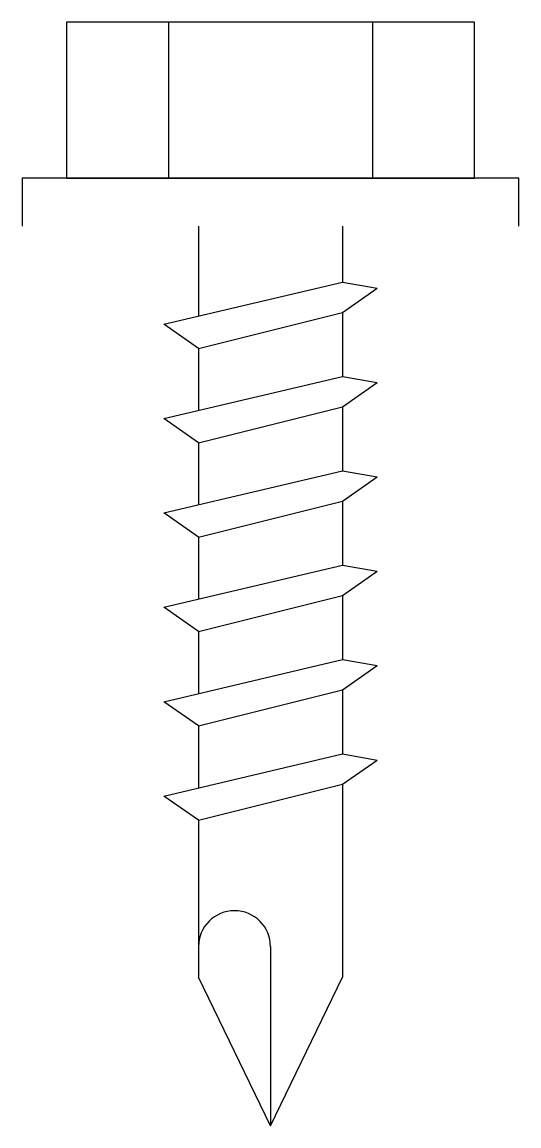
# Model space of a CAD drawing. Extents: x -0.207 to 0.207, y -0.75 to 0.17.
import ezdxf

# ---------------------------------------------------------------- set-up
doc = ezdxf.new("R2010")
doc.units = 0
doc.header["$MEASUREMENT"] = 0
doc.layers.get('0').update_dxf_attribs({"linetype": 'CONTINUOUS'})

msp = doc.modelspace()

# ---------------------------------------------------------------- linework, layer by layer
for p, q in [((-0.17, 0.17), (-0.17, 0.04)), ((0.17, 0.17), (-0.17, 0.17)), ((-0.085, 0.17), (-0.085, 0.04)), ((0.085, 0.17), (0.085, 0.04)), ((0.17, 0.04), (0.17, 0.17)), ((-0.207, 0.04), (-0.207, 0)), ((0.207, 0.04), (-0.207, 0.04)), ((-0.17, 0.04), (0.17, 0.04)), ((0.207, 0), (0.207, 0.04)), ((-0.06, 0), (-0.06, -0.075)), ((0.06, 0), (0.06, -0.04669)), ((-0.0888, -0.0818), (0.06, -0.04669)), ((0.06, -0.04669), (0.0888, -0.05177)), ((0.06, -0.07194), (0.0888, -0.05177)), ((-0.06, -0.10196), (0.06, -0.07194)), ((0.06, -0.07194), (0.06, -0.12535)), ((-0.06, -0.10196), (-0.0888, -0.0818)), ((-0.06, -0.10196), (-0.06, -0.15366)), ((-0.0888, -0.16045), (0.06, -0.12535)), ((0.06, -0.12535), (0.0888, -0.13042)), ((0.06, -0.15059), (0.0888, -0.13042)), ((-0.06, -0.18062), (0.06, -0.15059)), ((0.06, -0.15059), (0.06, -0.204)), ((-0.06, -0.18062), (-0.0888, -0.16045)), ((-0.06, -0.18062), (-0.06, -0.23231)), ((-0.0888, -0.2391), (0.06, -0.204)), ((0.06, -0.204), (0.0888, -0.20908)), ((0.06, -0.22924), (0.0888, -0.20908)), ((-0.06, -0.25927), (0.06, -0.22924)), ((0.06, -0.22924), (0.06, -0.28265)), ((-0.06, -0.25927), (-0.0888, -0.2391)), ((-0.06, -0.25927), (-0.06, -0.31096)), ((-0.0888, -0.31775), (0.06, -0.28265)), ((0.06, -0.28265), (0.0888, -0.28773)), ((0.06, -0.30789), (0.0888, -0.28773)), ((-0.06, -0.33792), (0.06, -0.30789)), ((0.06, -0.30789), (0.06, -0.3613)), ((-0.06, -0.33792), (-0.0888, -0.31775)), ((-0.06, -0.33792), (-0.06, -0.38961)), ((-0.0888, -0.39641), (0.06, -0.3613)), ((0.06, -0.3613), (0.0888, -0.36638)), ((0.06, -0.38655), (0.0888, -0.36638)), ((-0.06, -0.41657), (0.06, -0.38655)), ((0.06, -0.38655), (0.06, -0.43995)), ((-0.06, -0.41657), (-0.0888, -0.39641)), ((-0.06, -0.41657), (-0.06, -0.46826)), ((-0.0888, -0.47506), (0.06, -0.43995)), ((0.06, -0.43995), (0.0888, -0.44503)), ((0.06, -0.4652), (0.0888, -0.44503)), ((-0.06, -0.49522), (0.06, -0.4652)), ((0.06, -0.4652), (0.06, -0.62613)), ((-0.06, -0.49522), (-0.0888, -0.47506)), ((-0.06, -0.49522), (-0.06, -0.62613)), ((0, -0.60061), (0, -0.75)), ((0, -0.75), (-0.06, -0.62613)), ((0, -0.75), (0.06, -0.62613))]:
    msp.add_line(p, q)
msp.add_arc((-0.03, -0.60061), 0.03, 0, 180)

doc.saveas('drawing.dxf')
